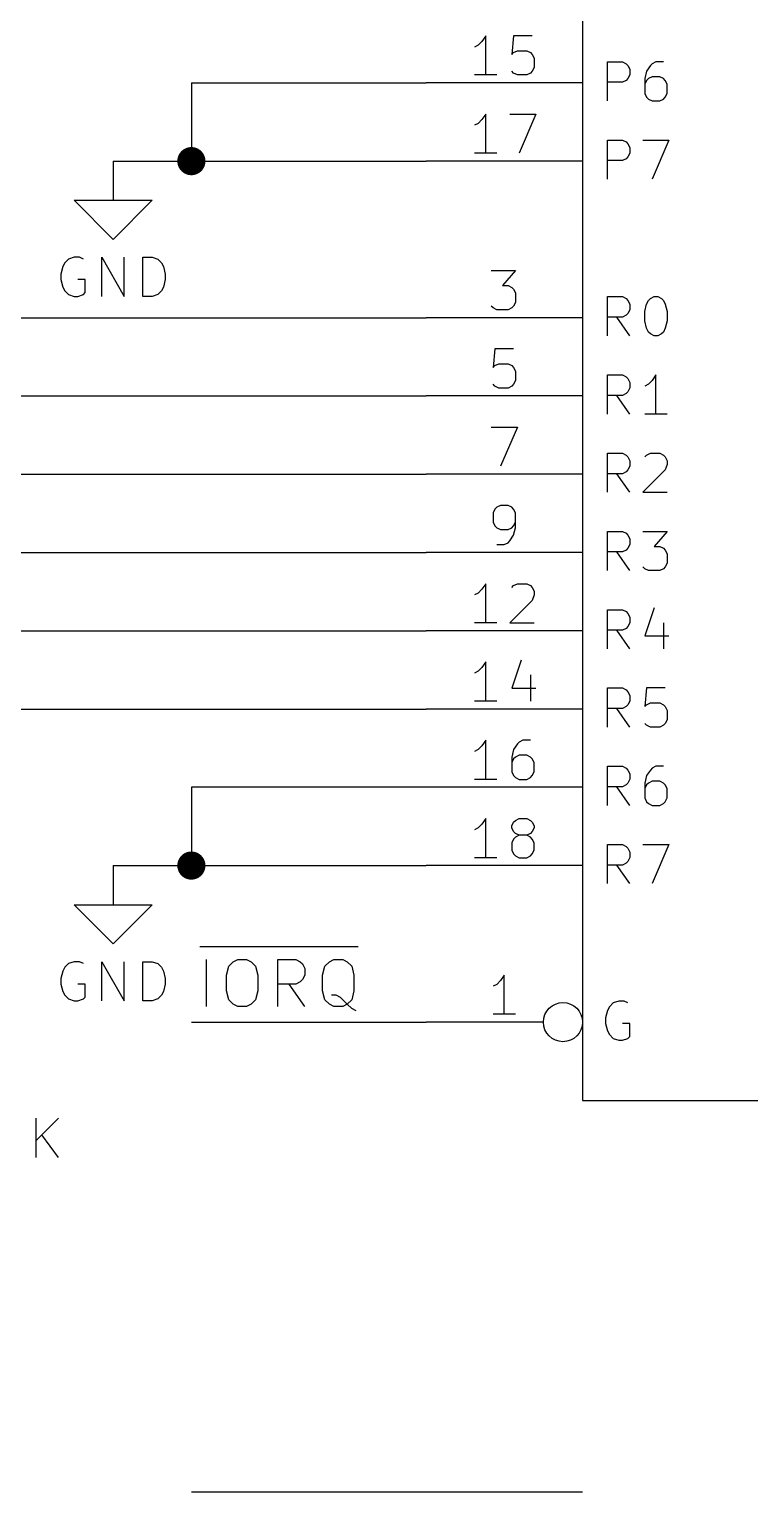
# Model space of a CAD drawing. Extents: x 0.4 to 16.1, y -11.3 to -0.4.
# Drawn here: x 2.793 to 3.714, y -3.95 to -2.082 of the extents above; entities that cross this region are included whole.
import ezdxf

# ---------------------------------------------------------------- set-up
doc = ezdxf.new("R2010")
doc.units = 0
doc.header["$MEASUREMENT"] = 0
doc.linetypes.add('DASHED', pattern=[0.75, 0.5, -0.25])
for name, color, linetype in [('BLUE3', 171, 'CONTINUOUS'), ('CYAN2', 4, 'CONTINUOUS'), ('GRAY1', 251, 'CONTINUOUS'), ('GREEN3', 91, 'CONTINUOUS'), ('LYELLOW', 51, 'CONTINUOUS'), ('RED2', 1, 'CONTINUOUS'), ('RED3', 11, 'CONTINUOUS')]:
    doc.layers.add(name, color=color, linetype=linetype)

msp = doc.modelspace()

# ---------------------------------------------------------------- linework, layer by layer
at = {"layer": 'BLUE3', "linetype": 'DASHED'}
msp.add_line((0.75, -3.95), (4.75, -3.95), dxfattribs=at)
at = {"layer": 'CYAN2', "linetype": 'CONTINUOUS'}
for p, q in [((3.5319, -2.1731), (3.5319, -2.1231)), ((3.5319, -2.1231), (3.5509, -2.1231)), ((3.5319, -2.1731), (3.5319, -2.1231)), ((3.5319, -2.1231), (3.5509, -2.1231)), ((3.5509, -2.1231), (3.5557, -2.1255)), ((3.5509, -2.1231), (3.5557, -2.1255)), ((3.5557, -2.1255), (3.5581, -2.1279)), ((3.5557, -2.1255), (3.5581, -2.1279)), ((3.5581, -2.1279), (3.5605, -2.1327)), ((3.5581, -2.1279), (3.5605, -2.1327)), ((3.5867, -2.1279), (3.5819, -2.135)), ((3.5867, -2.1279), (3.5819, -2.135)), ((3.589, -2.1255), (3.5867, -2.1279)), ((3.589, -2.1255), (3.5867, -2.1279)), ((3.5938, -2.1231), (3.589, -2.1255)), ((3.5938, -2.1231), (3.589, -2.1255)), ((3.6033, -2.1231), (3.5938, -2.1231)), ((3.6033, -2.1231), (3.5938, -2.1231)), ((3.5557, -2.1469), (3.5509, -2.1493)), ((3.5557, -2.1469), (3.5509, -2.1493)), ((3.5581, -2.1446), (3.5557, -2.1469)), ((3.5581, -2.1446), (3.5557, -2.1469)), ((3.5605, -2.1398), (3.5581, -2.1446)), ((3.5605, -2.1398), (3.5581, -2.1446)), ((3.5605, -2.1327), (3.5605, -2.1398)), ((3.5605, -2.1327), (3.5605, -2.1398)), ((3.5819, -2.135), (3.5795, -2.1446)), ((3.5819, -2.135), (3.5795, -2.1446)), ((3.5795, -2.1446), (3.5795, -2.1636)), ((3.5795, -2.1446), (3.5795, -2.1636)), ((3.5819, -2.1469), (3.5795, -2.1517)), ((3.5819, -2.1469), (3.5795, -2.1517)), ((3.5843, -2.1446), (3.5819, -2.1469)), ((3.5843, -2.1446), (3.5819, -2.1469)), ((3.589, -2.1422), (3.5843, -2.1446)), ((3.589, -2.1422), (3.5843, -2.1446)), ((3.5986, -2.1422), (3.589, -2.1422)), ((3.5986, -2.1422), (3.589, -2.1422)), ((3.6033, -2.1446), (3.5986, -2.1422)), ((3.6033, -2.1446), (3.5986, -2.1422)), ((3.6057, -2.1469), (3.6033, -2.1446)), ((3.6057, -2.1469), (3.6033, -2.1446)), ((3.6081, -2.1517), (3.6057, -2.1469)), ((3.6081, -2.1517), (3.6057, -2.1469)), ((3.5509, -2.1493), (3.5319, -2.1493)), ((3.5509, -2.1493), (3.5319, -2.1493)), ((3.5795, -2.1636), (3.5819, -2.1684)), ((3.5795, -2.1636), (3.5819, -2.1684)), ((3.6057, -2.1684), (3.6081, -2.1636)), ((3.6057, -2.1684), (3.6081, -2.1636)), ((3.6081, -2.1636), (3.6081, -2.1517)), ((3.6081, -2.1636), (3.6081, -2.1517)), ((3.5819, -2.1684), (3.5843, -2.1708)), ((3.5819, -2.1684), (3.5843, -2.1708)), ((3.5843, -2.1708), (3.589, -2.1731)), ((3.5843, -2.1708), (3.589, -2.1731)), ((3.589, -2.1731), (3.5986, -2.1731)), ((3.589, -2.1731), (3.5986, -2.1731)), ((3.5986, -2.1731), (3.6033, -2.1708)), ((3.5986, -2.1731), (3.6033, -2.1708)), ((3.6033, -2.1708), (3.6057, -2.1684)), ((3.6033, -2.1708), (3.6057, -2.1684)), ((3.5319, -2.2731), (3.5319, -2.2231)), ((3.5319, -2.2231), (3.5509, -2.2231)), ((3.5319, -2.2731), (3.5319, -2.2231)), ((3.5319, -2.2231), (3.5509, -2.2231)), ((3.5509, -2.2231), (3.5557, -2.2255)), ((3.5509, -2.2231), (3.5557, -2.2255)), ((3.5771, -2.2231), (3.6105, -2.2231)), ((3.5771, -2.2231), (3.6105, -2.2231)), ((3.6105, -2.2231), (3.589, -2.2731)), ((3.6105, -2.2231), (3.589, -2.2731)), ((3.5557, -2.2255), (3.5581, -2.2279)), ((3.5557, -2.2255), (3.5581, -2.2279)), ((3.5581, -2.2279), (3.5605, -2.2327)), ((3.5581, -2.2279), (3.5605, -2.2327)), ((3.5605, -2.2398), (3.5581, -2.2446)), ((3.5605, -2.2398), (3.5581, -2.2446)), ((3.5605, -2.2327), (3.5605, -2.2398)), ((3.5605, -2.2327), (3.5605, -2.2398)), ((3.5509, -2.2493), (3.5319, -2.2493)), ((3.5509, -2.2493), (3.5319, -2.2493)), ((3.5557, -2.2469), (3.5509, -2.2493)), ((3.5557, -2.2469), (3.5509, -2.2493)), ((3.5581, -2.2446), (3.5557, -2.2469)), ((3.5581, -2.2446), (3.5557, -2.2469)), ((2.85, -2.3728), (2.8429, -2.3752)), ((2.8571, -2.3728), (2.85, -2.3728)), ((2.8619, -2.3752), (2.8571, -2.3728)), ((2.8857, -2.4228), (2.8857, -2.3728)), ((2.8857, -2.3728), (2.9143, -2.4228)), ((2.9143, -2.4228), (2.9143, -2.3728)), ((2.9381, -2.4228), (2.9381, -2.3728)), ((2.9381, -2.3728), (2.95, -2.3728)), ((2.95, -2.3728), (2.9571, -2.3752)), ((2.8357, -2.3847), (2.8333, -2.3942)), ((2.8381, -2.3799), (2.8357, -2.3847)), ((2.8429, -2.3752), (2.8381, -2.3799)), ((2.9571, -2.3752), (2.9619, -2.3799)), ((2.9619, -2.3799), (2.9643, -2.3847)), ((2.9643, -2.3847), (2.9667, -2.3942)), ((2.8333, -2.3942), (2.8333, -2.4014)), ((2.8333, -2.4014), (2.8357, -2.4109)), ((2.8643, -2.4014), (2.8548, -2.4014)), ((2.8643, -2.418), (2.8643, -2.4014)), ((2.9667, -2.4014), (2.9643, -2.4109)), ((2.9667, -2.3942), (2.9667, -2.4014)), ((2.8357, -2.4109), (2.8381, -2.4157)), ((2.8381, -2.4157), (2.8429, -2.4204)), ((2.8429, -2.4204), (2.85, -2.4228)), ((2.85, -2.4228), (2.8548, -2.4228)), ((2.8548, -2.4228), (2.8619, -2.4204)), ((2.8619, -2.4204), (2.8643, -2.418)), ((2.95, -2.4228), (2.9381, -2.4228)), ((2.9571, -2.4204), (2.95, -2.4228)), ((2.9619, -2.4157), (2.9571, -2.4204)), ((2.9643, -2.4109), (2.9619, -2.4157)), ((3.5319, -2.4731), (3.5319, -2.4231)), ((3.5319, -2.4231), (3.5509, -2.4231)), ((3.5319, -2.4731), (3.5319, -2.4231)), ((3.5319, -2.4231), (3.5509, -2.4231)), ((3.5509, -2.4231), (3.5557, -2.4255)), ((3.5509, -2.4231), (3.5557, -2.4255)), ((3.5557, -2.4255), (3.5581, -2.4279)), ((3.5557, -2.4255), (3.5581, -2.4279)), ((3.5581, -2.4279), (3.5605, -2.4327)), ((3.5581, -2.4279), (3.5605, -2.4327)), ((3.5819, -2.4327), (3.5843, -2.4279)), ((3.5819, -2.4327), (3.5843, -2.4279)), ((3.5843, -2.4279), (3.5867, -2.4255)), ((3.5843, -2.4279), (3.5867, -2.4255)), ((3.5867, -2.4255), (3.5914, -2.4231)), ((3.5867, -2.4255), (3.5914, -2.4231)), ((3.5914, -2.4231), (3.5962, -2.4231)), ((3.5914, -2.4231), (3.5962, -2.4231)), ((3.5962, -2.4231), (3.6009, -2.4255)), ((3.5962, -2.4231), (3.6009, -2.4255)), ((3.6009, -2.4255), (3.6033, -2.4279)), ((3.6009, -2.4255), (3.6033, -2.4279)), ((3.6033, -2.4279), (3.6057, -2.4327)), ((3.6033, -2.4279), (3.6057, -2.4327)), ((3.5557, -2.4469), (3.5509, -2.4493)), ((3.5557, -2.4469), (3.5509, -2.4493)), ((3.5581, -2.4446), (3.5557, -2.4469)), ((3.5581, -2.4446), (3.5557, -2.4469)), ((3.5605, -2.4398), (3.5581, -2.4446)), ((3.5605, -2.4398), (3.5581, -2.4446)), ((3.5605, -2.4327), (3.5605, -2.4398)), ((3.5605, -2.4327), (3.5605, -2.4398)), ((3.5795, -2.4422), (3.5819, -2.4327)), ((3.5795, -2.4422), (3.5819, -2.4327)), ((3.5795, -2.4541), (3.5795, -2.4422)), ((3.5795, -2.4541), (3.5795, -2.4422)), ((3.6057, -2.4327), (3.6081, -2.4422)), ((3.6057, -2.4327), (3.6081, -2.4422)), ((3.6081, -2.4422), (3.6081, -2.4541)), ((3.6081, -2.4422), (3.6081, -2.4541)), ((3.5509, -2.4493), (3.5319, -2.4493)), ((3.5509, -2.4493), (3.5319, -2.4493)), ((3.5605, -2.4731), (3.5438, -2.4493)), ((3.5605, -2.4731), (3.5438, -2.4493)), ((3.5819, -2.4636), (3.5795, -2.4541)), ((3.5819, -2.4636), (3.5795, -2.4541)), ((3.5843, -2.4684), (3.5819, -2.4636)), ((3.5843, -2.4684), (3.5819, -2.4636)), ((3.6057, -2.4636), (3.6033, -2.4684)), ((3.6057, -2.4636), (3.6033, -2.4684)), ((3.6081, -2.4541), (3.6057, -2.4636)), ((3.6081, -2.4541), (3.6057, -2.4636)), ((3.5867, -2.4708), (3.5843, -2.4684)), ((3.5867, -2.4708), (3.5843, -2.4684)), ((3.5914, -2.4731), (3.5867, -2.4708)), ((3.5914, -2.4731), (3.5867, -2.4708)), ((3.5962, -2.4731), (3.5914, -2.4731)), ((3.5962, -2.4731), (3.5914, -2.4731)), ((3.6009, -2.4708), (3.5962, -2.4731)), ((3.6009, -2.4708), (3.5962, -2.4731)), ((3.6033, -2.4684), (3.6009, -2.4708)), ((3.6033, -2.4684), (3.6009, -2.4708)), ((3.5319, -2.5731), (3.5319, -2.5231)), ((3.5319, -2.5231), (3.5509, -2.5231)), ((3.5319, -2.5731), (3.5319, -2.5231)), ((3.5319, -2.5231), (3.5509, -2.5231)), ((3.5509, -2.5231), (3.5557, -2.5255)), ((3.5509, -2.5231), (3.5557, -2.5255)), ((3.5557, -2.5255), (3.5581, -2.5279)), ((3.5557, -2.5255), (3.5581, -2.5279)), ((3.5581, -2.5279), (3.5605, -2.5327)), ((3.5581, -2.5279), (3.5605, -2.5327)), ((3.5605, -2.5398), (3.5581, -2.5446)), ((3.5605, -2.5398), (3.5581, -2.5446)), ((3.5605, -2.5327), (3.5605, -2.5398)), ((3.5605, -2.5327), (3.5605, -2.5398)), ((3.5843, -2.535), (3.5795, -2.5374)), ((3.5843, -2.535), (3.5795, -2.5374)), ((3.589, -2.5303), (3.5843, -2.535)), ((3.589, -2.5303), (3.5843, -2.535)), ((3.5938, -2.5231), (3.589, -2.5303)), ((3.5938, -2.5231), (3.589, -2.5303)), ((3.5938, -2.5731), (3.5938, -2.5231)), ((3.5938, -2.5731), (3.5938, -2.5231)), ((3.5509, -2.5493), (3.5319, -2.5493)), ((3.5509, -2.5493), (3.5319, -2.5493)), ((3.5605, -2.5731), (3.5438, -2.5493)), ((3.5605, -2.5731), (3.5438, -2.5493)), ((3.5557, -2.5469), (3.5509, -2.5493)), ((3.5557, -2.5469), (3.5509, -2.5493)), ((3.5581, -2.5446), (3.5557, -2.5469)), ((3.5581, -2.5446), (3.5557, -2.5469)), ((3.6081, -2.5731), (3.5795, -2.5731)), ((3.6081, -2.5731), (3.5795, -2.5731)), ((3.5319, -2.6731), (3.5319, -2.6231)), ((3.5319, -2.6231), (3.5509, -2.6231)), ((3.5319, -2.6731), (3.5319, -2.6231)), ((3.5319, -2.6231), (3.5509, -2.6231)), ((3.5509, -2.6231), (3.5557, -2.6255)), ((3.5509, -2.6231), (3.5557, -2.6255)), ((3.5557, -2.6255), (3.5581, -2.6279)), ((3.5557, -2.6255), (3.5581, -2.6279)), ((3.5581, -2.6279), (3.5605, -2.6327)), ((3.5581, -2.6279), (3.5605, -2.6327)), ((3.5605, -2.6327), (3.5605, -2.6398)), ((3.5605, -2.6327), (3.5605, -2.6398)), ((3.5795, -2.6279), (3.5819, -2.6255)), ((3.5795, -2.6279), (3.5819, -2.6255)), ((3.5819, -2.6255), (3.5867, -2.6231)), ((3.5819, -2.6255), (3.5867, -2.6231)), ((3.5867, -2.6231), (3.5986, -2.6231)), ((3.5867, -2.6231), (3.5986, -2.6231)), ((3.5986, -2.6231), (3.6033, -2.6255)), ((3.5986, -2.6231), (3.6033, -2.6255)), ((3.6033, -2.6255), (3.6057, -2.6279)), ((3.6033, -2.6255), (3.6057, -2.6279)), ((3.6057, -2.6279), (3.6081, -2.6327)), ((3.6057, -2.6279), (3.6081, -2.6327)), ((3.6081, -2.6327), (3.6081, -2.6374)), ((3.6081, -2.6327), (3.6081, -2.6374)), ((3.5509, -2.6493), (3.5319, -2.6493)), ((3.5509, -2.6493), (3.5319, -2.6493)), ((3.5605, -2.6731), (3.5438, -2.6493)), ((3.5605, -2.6731), (3.5438, -2.6493)), ((3.5557, -2.6469), (3.5509, -2.6493)), ((3.5557, -2.6469), (3.5509, -2.6493)), ((3.5581, -2.6446), (3.5557, -2.6469)), ((3.5581, -2.6446), (3.5557, -2.6469)), ((3.5605, -2.6398), (3.5581, -2.6446)), ((3.5605, -2.6398), (3.5581, -2.6446)), ((3.6057, -2.6446), (3.5771, -2.6731)), ((3.6057, -2.6446), (3.5771, -2.6731)), ((3.6081, -2.6374), (3.6057, -2.6446)), ((3.6081, -2.6374), (3.6057, -2.6446)), ((3.5771, -2.6731), (3.6081, -2.6731)), ((3.5771, -2.6731), (3.6081, -2.6731)), ((3.5319, -2.7731), (3.5319, -2.7231)), ((3.5319, -2.7231), (3.5509, -2.7231)), ((3.5319, -2.7731), (3.5319, -2.7231)), ((3.5319, -2.7231), (3.5509, -2.7231)), ((3.5509, -2.7231), (3.5557, -2.7255)), ((3.5509, -2.7231), (3.5557, -2.7255)), ((3.5557, -2.7255), (3.5581, -2.7279)), ((3.5557, -2.7255), (3.5581, -2.7279)), ((3.5581, -2.7279), (3.5605, -2.7327)), ((3.5581, -2.7279), (3.5605, -2.7327)), ((3.5771, -2.7231), (3.6081, -2.7231)), ((3.5771, -2.7231), (3.6081, -2.7231)), ((3.6081, -2.7231), (3.5914, -2.7422)), ((3.6081, -2.7231), (3.5914, -2.7422)), ((3.5581, -2.7446), (3.5557, -2.7469)), ((3.5581, -2.7446), (3.5557, -2.7469)), ((3.5605, -2.7398), (3.5581, -2.7446)), ((3.5605, -2.7398), (3.5581, -2.7446)), ((3.5605, -2.7327), (3.5605, -2.7398)), ((3.5605, -2.7327), (3.5605, -2.7398)), ((3.5914, -2.7422), (3.5986, -2.7422)), ((3.5914, -2.7422), (3.5986, -2.7422)), ((3.5986, -2.7422), (3.6033, -2.7446)), ((3.5986, -2.7422), (3.6033, -2.7446)), ((3.6033, -2.7446), (3.6057, -2.7469)), ((3.6033, -2.7446), (3.6057, -2.7469)), ((3.5509, -2.7493), (3.5319, -2.7493)), ((3.5509, -2.7493), (3.5319, -2.7493)), ((3.5605, -2.7731), (3.5438, -2.7493)), ((3.5605, -2.7731), (3.5438, -2.7493)), ((3.5557, -2.7469), (3.5509, -2.7493)), ((3.5557, -2.7469), (3.5509, -2.7493)), ((3.6057, -2.7469), (3.6081, -2.7517)), ((3.6057, -2.7469), (3.6081, -2.7517)), ((3.6081, -2.7636), (3.6057, -2.7684)), ((3.6081, -2.7636), (3.6057, -2.7684)), ((3.6081, -2.7517), (3.6081, -2.7636)), ((3.6081, -2.7517), (3.6081, -2.7636)), ((3.5795, -2.7708), (3.5771, -2.7684)), ((3.5795, -2.7708), (3.5771, -2.7684)), ((3.5843, -2.7731), (3.5795, -2.7708)), ((3.5843, -2.7731), (3.5795, -2.7708)), ((3.5986, -2.7731), (3.5843, -2.7731)), ((3.5986, -2.7731), (3.5843, -2.7731)), ((3.6033, -2.7708), (3.5986, -2.7731)), ((3.6033, -2.7708), (3.5986, -2.7731)), ((3.6057, -2.7684), (3.6033, -2.7708)), ((3.6057, -2.7684), (3.6033, -2.7708)), ((3.5914, -2.8208), (3.5795, -2.8565)), ((3.5914, -2.8208), (3.5795, -2.8565)), ((3.5319, -2.8731), (3.5319, -2.8231)), ((3.5319, -2.8231), (3.5509, -2.8231)), ((3.5319, -2.8731), (3.5319, -2.8231)), ((3.5319, -2.8231), (3.5509, -2.8231)), ((3.5509, -2.8231), (3.5557, -2.8255)), ((3.5509, -2.8231), (3.5557, -2.8255)), ((3.5557, -2.8255), (3.5581, -2.8279)), ((3.5557, -2.8255), (3.5581, -2.8279)), ((3.5581, -2.8279), (3.5605, -2.8327)), ((3.5581, -2.8279), (3.5605, -2.8327)), ((3.5605, -2.8398), (3.5581, -2.8446)), ((3.5605, -2.8398), (3.5581, -2.8446)), ((3.5605, -2.8327), (3.5605, -2.8398)), ((3.5605, -2.8327), (3.5605, -2.8398)), ((3.6033, -2.8398), (3.6033, -2.8731)), ((3.6033, -2.8398), (3.6033, -2.8731)), ((3.5509, -2.8493), (3.5319, -2.8493)), ((3.5509, -2.8493), (3.5319, -2.8493)), ((3.5605, -2.8731), (3.5438, -2.8493)), ((3.5605, -2.8731), (3.5438, -2.8493)), ((3.5557, -2.8469), (3.5509, -2.8493)), ((3.5557, -2.8469), (3.5509, -2.8493)), ((3.5581, -2.8446), (3.5557, -2.8469)), ((3.5581, -2.8446), (3.5557, -2.8469)), ((3.5795, -2.8565), (3.6105, -2.8565)), ((3.5795, -2.8565), (3.6105, -2.8565)), ((3.5319, -2.9731), (3.5319, -2.9231)), ((3.5319, -2.9231), (3.5509, -2.9231)), ((3.5319, -2.9731), (3.5319, -2.9231)), ((3.5319, -2.9231), (3.5509, -2.9231)), ((3.5509, -2.9231), (3.5557, -2.9255)), ((3.5509, -2.9231), (3.5557, -2.9255)), ((3.5557, -2.9255), (3.5581, -2.9279)), ((3.5557, -2.9255), (3.5581, -2.9279)), ((3.5581, -2.9279), (3.5605, -2.9327)), ((3.5581, -2.9279), (3.5605, -2.9327)), ((3.5605, -2.9327), (3.5605, -2.9398)), ((3.5605, -2.9327), (3.5605, -2.9398)), ((3.5819, -2.9231), (3.5795, -2.9469)), ((3.5819, -2.9231), (3.5795, -2.9469)), ((3.6057, -2.9231), (3.5819, -2.9231)), ((3.6057, -2.9231), (3.5819, -2.9231)), ((3.5509, -2.9493), (3.5319, -2.9493)), ((3.5509, -2.9493), (3.5319, -2.9493)), ((3.5605, -2.9731), (3.5438, -2.9493)), ((3.5605, -2.9731), (3.5438, -2.9493)), ((3.5557, -2.9469), (3.5509, -2.9493)), ((3.5557, -2.9469), (3.5509, -2.9493)), ((3.5581, -2.9446), (3.5557, -2.9469)), ((3.5581, -2.9446), (3.5557, -2.9469)), ((3.5605, -2.9398), (3.5581, -2.9446)), ((3.5605, -2.9398), (3.5581, -2.9446)), ((3.5795, -2.9469), (3.5819, -2.9446)), ((3.5795, -2.9469), (3.5819, -2.9446)), ((3.5819, -2.9446), (3.5867, -2.9422)), ((3.5819, -2.9446), (3.5867, -2.9422)), ((3.5867, -2.9422), (3.5986, -2.9422)), ((3.5867, -2.9422), (3.5986, -2.9422)), ((3.5986, -2.9422), (3.6033, -2.9446)), ((3.5986, -2.9422), (3.6033, -2.9446)), ((3.6033, -2.9446), (3.6057, -2.9469)), ((3.6033, -2.9446), (3.6057, -2.9469)), ((3.6057, -2.9469), (3.6081, -2.9517)), ((3.6057, -2.9469), (3.6081, -2.9517)), ((3.6081, -2.9517), (3.6081, -2.9636)), ((3.6081, -2.9517), (3.6081, -2.9636)), ((3.5819, -2.9708), (3.5795, -2.9684)), ((3.5819, -2.9708), (3.5795, -2.9684)), ((3.5867, -2.9731), (3.5819, -2.9708)), ((3.5867, -2.9731), (3.5819, -2.9708)), ((3.6033, -2.9708), (3.5986, -2.9731)), ((3.6033, -2.9708), (3.5986, -2.9731)), ((3.6057, -2.9684), (3.6033, -2.9708)), ((3.6057, -2.9684), (3.6033, -2.9708)), ((3.6081, -2.9636), (3.6057, -2.9684)), ((3.6081, -2.9636), (3.6057, -2.9684)), ((3.5986, -2.9731), (3.5867, -2.9731)), ((3.5986, -2.9731), (3.5867, -2.9731)), ((3.5319, -3.0731), (3.5319, -3.0231)), ((3.5319, -3.0231), (3.5509, -3.0231)), ((3.5319, -3.0731), (3.5319, -3.0231)), ((3.5319, -3.0231), (3.5509, -3.0231)), ((3.5509, -3.0231), (3.5557, -3.0255)), ((3.5509, -3.0231), (3.5557, -3.0255)), ((3.5557, -3.0255), (3.5581, -3.0279)), ((3.5557, -3.0255), (3.5581, -3.0279)), ((3.589, -3.0255), (3.5867, -3.0279)), ((3.589, -3.0255), (3.5867, -3.0279)), ((3.5938, -3.0231), (3.589, -3.0255)), ((3.5938, -3.0231), (3.589, -3.0255)), ((3.6033, -3.0231), (3.5938, -3.0231)), ((3.6033, -3.0231), (3.5938, -3.0231)), ((3.5581, -3.0446), (3.5557, -3.0469)), ((3.5581, -3.0446), (3.5557, -3.0469)), ((3.5581, -3.0279), (3.5605, -3.0327)), ((3.5581, -3.0279), (3.5605, -3.0327)), ((3.5605, -3.0398), (3.5581, -3.0446)), ((3.5605, -3.0398), (3.5581, -3.0446)), ((3.5605, -3.0327), (3.5605, -3.0398)), ((3.5605, -3.0327), (3.5605, -3.0398)), ((3.5819, -3.035), (3.5795, -3.0446)), ((3.5819, -3.035), (3.5795, -3.0446)), ((3.5795, -3.0446), (3.5795, -3.0636)), ((3.5795, -3.0446), (3.5795, -3.0636)), ((3.5867, -3.0279), (3.5819, -3.035)), ((3.5867, -3.0279), (3.5819, -3.035)), ((3.5843, -3.0446), (3.5819, -3.0469)), ((3.5843, -3.0446), (3.5819, -3.0469)), ((3.589, -3.0422), (3.5843, -3.0446)), ((3.589, -3.0422), (3.5843, -3.0446)), ((3.5986, -3.0422), (3.589, -3.0422)), ((3.5986, -3.0422), (3.589, -3.0422)), ((3.6033, -3.0446), (3.5986, -3.0422)), ((3.6033, -3.0446), (3.5986, -3.0422)), ((3.6057, -3.0469), (3.6033, -3.0446)), ((3.6057, -3.0469), (3.6033, -3.0446)), ((3.5509, -3.0493), (3.5319, -3.0493)), ((3.5509, -3.0493), (3.5319, -3.0493)), ((3.5605, -3.0731), (3.5438, -3.0493)), ((3.5605, -3.0731), (3.5438, -3.0493)), ((3.5557, -3.0469), (3.5509, -3.0493)), ((3.5557, -3.0469), (3.5509, -3.0493)), ((3.5819, -3.0469), (3.5795, -3.0517)), ((3.5819, -3.0469), (3.5795, -3.0517)), ((3.5795, -3.0636), (3.5819, -3.0684)), ((3.5795, -3.0636), (3.5819, -3.0684)), ((3.6081, -3.0517), (3.6057, -3.0469)), ((3.6081, -3.0517), (3.6057, -3.0469)), ((3.6057, -3.0684), (3.6081, -3.0636)), ((3.6057, -3.0684), (3.6081, -3.0636)), ((3.6081, -3.0636), (3.6081, -3.0517)), ((3.6081, -3.0636), (3.6081, -3.0517)), ((3.5819, -3.0684), (3.5843, -3.0708)), ((3.5819, -3.0684), (3.5843, -3.0708)), ((3.5843, -3.0708), (3.589, -3.0731)), ((3.5843, -3.0708), (3.589, -3.0731)), ((3.589, -3.0731), (3.5986, -3.0731)), ((3.589, -3.0731), (3.5986, -3.0731)), ((3.5986, -3.0731), (3.6033, -3.0708)), ((3.5986, -3.0731), (3.6033, -3.0708)), ((3.6033, -3.0708), (3.6057, -3.0684)), ((3.6033, -3.0708), (3.6057, -3.0684)), ((3.5319, -3.1731), (3.5319, -3.1231)), ((3.5319, -3.1231), (3.5509, -3.1231)), ((3.5319, -3.1731), (3.5319, -3.1231)), ((3.5319, -3.1231), (3.5509, -3.1231)), ((3.5509, -3.1231), (3.5557, -3.1255)), ((3.5509, -3.1231), (3.5557, -3.1255)), ((3.5557, -3.1255), (3.5581, -3.1279)), ((3.5557, -3.1255), (3.5581, -3.1279)), ((3.5581, -3.1279), (3.5605, -3.1327)), ((3.5581, -3.1279), (3.5605, -3.1327)), ((3.5605, -3.1327), (3.5605, -3.1398)), ((3.5605, -3.1327), (3.5605, -3.1398)), ((3.5771, -3.1231), (3.6105, -3.1231)), ((3.5771, -3.1231), (3.6105, -3.1231)), ((3.6105, -3.1231), (3.589, -3.1731)), ((3.6105, -3.1231), (3.589, -3.1731)), ((3.5509, -3.1493), (3.5319, -3.1493)), ((3.5509, -3.1493), (3.5319, -3.1493)), ((3.5605, -3.1731), (3.5438, -3.1493)), ((3.5605, -3.1731), (3.5438, -3.1493)), ((3.5557, -3.1469), (3.5509, -3.1493)), ((3.5557, -3.1469), (3.5509, -3.1493)), ((3.5581, -3.1446), (3.5557, -3.1469)), ((3.5581, -3.1446), (3.5557, -3.1469)), ((3.5605, -3.1398), (3.5581, -3.1446)), ((3.5605, -3.1398), (3.5581, -3.1446)), ((2.8357, -3.2847), (2.8333, -3.2942)), ((2.8357, -3.2847), (2.8333, -3.2942)), ((2.8381, -3.2799), (2.8357, -3.2847)), ((2.8381, -3.2799), (2.8357, -3.2847)), ((2.8429, -3.2752), (2.8381, -3.2799)), ((2.8429, -3.2752), (2.8381, -3.2799)), ((2.85, -3.2728), (2.8429, -3.2752)), ((2.85, -3.2728), (2.8429, -3.2752)), ((2.8571, -3.2728), (2.85, -3.2728)), ((2.8571, -3.2728), (2.85, -3.2728)), ((2.8619, -3.2752), (2.8571, -3.2728)), ((2.8619, -3.2752), (2.8571, -3.2728)), ((2.8857, -3.3228), (2.8857, -3.2728)), ((2.8857, -3.2728), (2.9143, -3.3228)), ((2.8857, -3.3228), (2.8857, -3.2728)), ((2.8857, -3.2728), (2.9143, -3.3228)), ((2.9143, -3.3228), (2.9143, -3.2728)), ((2.9143, -3.3228), (2.9143, -3.2728)), ((2.9381, -3.3228), (2.9381, -3.2728)), ((2.9381, -3.2728), (2.95, -3.2728)), ((2.9381, -3.3228), (2.9381, -3.2728)), ((2.9381, -3.2728), (2.95, -3.2728)), ((2.95, -3.2728), (2.9571, -3.2752)), ((2.95, -3.2728), (2.9571, -3.2752)), ((2.9571, -3.2752), (2.9619, -3.2799)), ((2.9571, -3.2752), (2.9619, -3.2799)), ((2.9619, -3.2799), (2.9643, -3.2847)), ((2.9619, -3.2799), (2.9643, -3.2847)), ((2.9643, -3.2847), (2.9667, -3.2942)), ((2.9643, -3.2847), (2.9667, -3.2942)), ((2.8333, -3.2942), (2.8333, -3.3014)), ((2.8333, -3.2942), (2.8333, -3.3014)), ((2.8333, -3.3014), (2.8357, -3.3109)), ((2.8333, -3.3014), (2.8357, -3.3109)), ((2.8643, -3.3014), (2.8548, -3.3014)), ((2.8643, -3.3014), (2.8548, -3.3014)), ((2.8643, -3.318), (2.8643, -3.3014)), ((2.8643, -3.318), (2.8643, -3.3014)), ((2.9667, -3.3014), (2.9643, -3.3109)), ((2.9667, -3.3014), (2.9643, -3.3109)), ((2.9667, -3.2942), (2.9667, -3.3014)), ((2.9667, -3.2942), (2.9667, -3.3014)), ((2.8357, -3.3109), (2.8381, -3.3157)), ((2.8357, -3.3109), (2.8381, -3.3157)), ((2.8381, -3.3157), (2.8429, -3.3204)), ((2.8381, -3.3157), (2.8429, -3.3204)), ((2.8429, -3.3204), (2.85, -3.3228)), ((2.8429, -3.3204), (2.85, -3.3228)), ((2.85, -3.3228), (2.8548, -3.3228)), ((2.85, -3.3228), (2.8548, -3.3228)), ((2.8548, -3.3228), (2.8619, -3.3204)), ((2.8548, -3.3228), (2.8619, -3.3204)), ((2.8619, -3.3204), (2.8643, -3.318)), ((2.8619, -3.3204), (2.8643, -3.318)), ((2.95, -3.3228), (2.9381, -3.3228)), ((2.95, -3.3228), (2.9381, -3.3228)), ((2.9571, -3.3204), (2.95, -3.3228)), ((2.9571, -3.3204), (2.95, -3.3228)), ((2.9619, -3.3157), (2.9571, -3.3204)), ((2.9619, -3.3157), (2.9571, -3.3204)), ((2.9643, -3.3109), (2.9619, -3.3157)), ((2.9643, -3.3109), (2.9619, -3.3157)), ((3.539, -3.3255), (3.5343, -3.3303)), ((3.539, -3.3255), (3.5343, -3.3303)), ((3.5462, -3.3231), (3.539, -3.3255)), ((3.5462, -3.3231), (3.539, -3.3255)), ((3.5533, -3.3231), (3.5462, -3.3231)), ((3.5533, -3.3231), (3.5462, -3.3231)), ((3.5581, -3.3255), (3.5533, -3.3231)), ((3.5581, -3.3255), (3.5533, -3.3231)), ((3.5319, -3.335), (3.5295, -3.3446)), ((3.5319, -3.335), (3.5295, -3.3446)), ((3.5295, -3.3446), (3.5295, -3.3517)), ((3.5295, -3.3446), (3.5295, -3.3517)), ((3.5343, -3.3303), (3.5319, -3.335)), ((3.5343, -3.3303), (3.5319, -3.335)), ((3.5295, -3.3517), (3.5319, -3.3612)), ((3.5295, -3.3517), (3.5319, -3.3612)), ((3.5319, -3.3612), (3.5343, -3.366)), ((3.5319, -3.3612), (3.5343, -3.366)), ((3.5605, -3.3517), (3.5509, -3.3517)), ((3.5605, -3.3517), (3.5509, -3.3517)), ((3.5605, -3.3684), (3.5605, -3.3517)), ((3.5605, -3.3684), (3.5605, -3.3517)), ((3.5343, -3.366), (3.539, -3.3708)), ((3.5343, -3.366), (3.539, -3.3708)), ((3.539, -3.3708), (3.5462, -3.3731)), ((3.539, -3.3708), (3.5462, -3.3731)), ((3.5462, -3.3731), (3.5509, -3.3731)), ((3.5462, -3.3731), (3.5509, -3.3731)), ((3.5509, -3.3731), (3.5581, -3.3708)), ((3.5509, -3.3731), (3.5581, -3.3708)), ((3.5581, -3.3708), (3.5605, -3.3684)), ((3.5581, -3.3708), (3.5605, -3.3684)), ((2.8015, -3.5228), (2.8015, -3.4728)), ((2.8301, -3.4728), (2.8015, -3.5014)), ((2.8015, -3.5228), (2.8015, -3.4728)), ((2.8301, -3.4728), (2.8015, -3.5014)), ((2.8301, -3.5228), (2.8087, -3.4942)), ((2.8301, -3.5228), (2.8087, -3.4942))]:
    msp.add_line(p, q, dxfattribs=at)
at = {"layer": 'GRAY1', "linetype": 'CONTINUOUS'}
for p, q in [((3.0109, -3.2533), (3.2132, -3.2533)), ((3.0192, -3.33), (3.0192, -3.27)), ((3.0449, -3.29), (3.0478, -3.2785)), ((3.0478, -3.2785), (3.0535, -3.2728)), ((3.0535, -3.2728), (3.0592, -3.27)), ((3.0592, -3.27), (3.0706, -3.27)), ((3.0706, -3.27), (3.0764, -3.2728)), ((3.0764, -3.2728), (3.0821, -3.2785)), ((3.0821, -3.2785), (3.0849, -3.29)), ((3.1106, -3.33), (3.1106, -3.27)), ((3.1106, -3.27), (3.1335, -3.27)), ((3.1335, -3.27), (3.1392, -3.2728)), ((3.1392, -3.2728), (3.1421, -3.2757)), ((3.1421, -3.2757), (3.1449, -3.2814)), ((3.1449, -3.2814), (3.1449, -3.29)), ((3.1678, -3.29), (3.1706, -3.2785)), ((3.1706, -3.2785), (3.1764, -3.2728)), ((3.1764, -3.2728), (3.1821, -3.27)), ((3.1821, -3.27), (3.1935, -3.27)), ((3.1935, -3.27), (3.1992, -3.2728)), ((3.1992, -3.2728), (3.2049, -3.2785)), ((3.2049, -3.2785), (3.2078, -3.29)), ((3.0449, -3.31), (3.0449, -3.29)), ((3.0849, -3.29), (3.0849, -3.31)), ((3.1335, -3.3014), (3.1106, -3.3014)), ((3.1449, -3.33), (3.1249, -3.3014)), ((3.1392, -3.2985), (3.1335, -3.3014)), ((3.1421, -3.2957), (3.1392, -3.2985)), ((3.1449, -3.29), (3.1421, -3.2957)), ((3.1678, -3.31), (3.1678, -3.29)), ((3.2078, -3.29), (3.2078, -3.31)), ((3.0478, -3.3214), (3.0449, -3.31)), ((3.0535, -3.3271), (3.0478, -3.3214)), ((3.0821, -3.3214), (3.0764, -3.3271)), ((3.0849, -3.31), (3.0821, -3.3214)), ((3.1706, -3.3214), (3.1678, -3.31)), ((3.1764, -3.3271), (3.1706, -3.3214)), ((3.1849, -3.3157), (3.1792, -3.3157)), ((3.1906, -3.3185), (3.1849, -3.3157)), ((3.1992, -3.3271), (3.1906, -3.3185)), ((3.2049, -3.3214), (3.1992, -3.3271)), ((3.2078, -3.31), (3.2049, -3.3214)), ((3.0592, -3.33), (3.0535, -3.3271)), ((3.0706, -3.33), (3.0592, -3.33)), ((3.0764, -3.3271), (3.0706, -3.33)), ((3.1821, -3.33), (3.1764, -3.3271)), ((3.1935, -3.33), (3.1821, -3.33)), ((3.1992, -3.3271), (3.1935, -3.33)), ((3.2049, -3.3328), (3.1992, -3.3271)), ((3.2106, -3.3357), (3.2049, -3.3328))]:
    msp.add_line(p, q, dxfattribs=at)
at = {"layer": 'GREEN3', "linetype": 'CONTINUOUS'}
for p, q in [((3, -2.15), (3.3, -2.15)), ((3, -2.15), (3, -2.25)), ((2.9, -2.25), (3, -2.25)), ((3, -2.25), (3.3, -2.25)), ((1.75, -2.45), (3.3, -2.45)), ((1.95, -2.55), (3.3, -2.55)), ((2.15, -2.65), (3.3, -2.65)), ((2.35, -2.75), (3.3, -2.75)), ((2.55, -2.85), (3.3, -2.85)), ((2.75, -2.95), (3.3, -2.95)), ((3.3, -3.05), (3, -3.05)), ((3, -3.05), (3, -3.15)), ((2.9, -3.15), (3, -3.15)), ((3, -3.15), (3.3, -3.15)), ((3, -3.35), (3.3, -3.35))]:
    msp.add_line(p, q, dxfattribs=at)
at = {"layer": 'GREEN3', "const_width": 0.018}
for points in [[(2.991, -2.25, 1), (3.009, -2.25, 1)], [(2.991, -3.15, 1), (3.009, -3.15, 1)]]:
    msp.add_lwpolyline(points, format="xyb", close=True, dxfattribs=at)
at = {"layer": 'LYELLOW', "linetype": 'CONTINUOUS'}
for p, q in [((3.5, -1.45), (3.5, -3.45)), ((3.5, -3.45), (4.1, -3.45))]:
    msp.add_line(p, q, dxfattribs=at)
at = {"layer": 'RED2', "linetype": 'CONTINUOUS'}
for p, q in [((3.5, -1.45), (3.5, -3.45)), ((3.5, -2.15), (3.3, -2.15)), ((3.5, -2.15), (3.3, -2.15)), ((2.9, -2.25), (2.9, -2.3)), ((3.5, -2.25), (3.3, -2.25)), ((3.5, -2.25), (3.3, -2.25)), ((2.9, -2.35), (2.85, -2.3)), ((2.85, -2.3), (2.9, -2.3)), ((2.9, -2.3), (2.95, -2.3)), ((2.95, -2.3), (2.9, -2.35)), ((3.5, -2.45), (3.3, -2.45)), ((3.5, -2.45), (3.3, -2.45)), ((3.5, -2.55), (3.3, -2.55)), ((3.5, -2.55), (3.3, -2.55)), ((3.5, -2.65), (3.3, -2.65)), ((3.5, -2.65), (3.3, -2.65)), ((3.5, -2.75), (3.3, -2.75)), ((3.5, -2.75), (3.3, -2.75)), ((3.5, -2.85), (3.3, -2.85)), ((3.5, -2.85), (3.3, -2.85)), ((3.5, -2.95), (3.3, -2.95)), ((3.5, -2.95), (3.3, -2.95)), ((3.5, -3.05), (3.3, -3.05)), ((3.5, -3.05), (3.3, -3.05)), ((2.9, -3.15), (2.9, -3.2)), ((3.5, -3.15), (3.3, -3.15)), ((3.5, -3.15), (3.3, -3.15)), ((2.9, -3.25), (2.85, -3.2)), ((2.85, -3.2), (2.9, -3.2)), ((2.9, -3.2), (2.95, -3.2)), ((2.95, -3.2), (2.9, -3.25)), ((3.45, -3.35), (3.3, -3.35)), ((3.45, -3.35), (3.3, -3.35)), ((3.5, -3.45), (4.1, -3.45))]:
    msp.add_line(p, q, dxfattribs=at)
at = {"layer": 'RED2'}
msp.add_circle((3.475, -3.35), 0.025, dxfattribs=at)
msp.add_circle((3.475, -3.35), 0.025, dxfattribs=at)
at = {"layer": 'RED3', "linetype": 'CONTINUOUS'}
for p, q in [((3.3762, -2.0899), (3.3714, -2.097)), ((3.3762, -2.0899), (3.3714, -2.097)), ((3.3762, -2.1399), (3.3762, -2.0899)), ((3.3762, -2.1399), (3.3762, -2.0899)), ((3.4119, -2.0899), (3.4095, -2.1137)), ((3.4119, -2.0899), (3.4095, -2.1137)), ((3.4357, -2.0899), (3.4119, -2.0899)), ((3.4357, -2.0899), (3.4119, -2.0899)), ((3.3667, -2.1018), (3.3619, -2.1042)), ((3.3667, -2.1018), (3.3619, -2.1042)), ((3.3714, -2.097), (3.3667, -2.1018)), ((3.3714, -2.097), (3.3667, -2.1018)), ((3.4095, -2.1137), (3.4119, -2.1113)), ((3.4095, -2.1137), (3.4119, -2.1113)), ((3.4119, -2.1113), (3.4167, -2.1089)), ((3.4119, -2.1113), (3.4167, -2.1089)), ((3.4167, -2.1089), (3.4286, -2.1089)), ((3.4167, -2.1089), (3.4286, -2.1089)), ((3.4286, -2.1089), (3.4333, -2.1113)), ((3.4286, -2.1089), (3.4333, -2.1113)), ((3.4333, -2.1113), (3.4357, -2.1137)), ((3.4333, -2.1113), (3.4357, -2.1137)), ((3.4357, -2.1137), (3.4381, -2.1184)), ((3.4357, -2.1137), (3.4381, -2.1184)), ((3.4381, -2.1184), (3.4381, -2.1304)), ((3.4381, -2.1184), (3.4381, -2.1304)), ((3.3905, -2.1399), (3.3619, -2.1399)), ((3.3905, -2.1399), (3.3619, -2.1399)), ((3.4119, -2.1375), (3.4095, -2.1351)), ((3.4119, -2.1375), (3.4095, -2.1351)), ((3.4167, -2.1399), (3.4119, -2.1375)), ((3.4167, -2.1399), (3.4119, -2.1375)), ((3.4286, -2.1399), (3.4167, -2.1399)), ((3.4286, -2.1399), (3.4167, -2.1399)), ((3.4333, -2.1375), (3.4286, -2.1399)), ((3.4333, -2.1375), (3.4286, -2.1399)), ((3.4357, -2.1351), (3.4333, -2.1375)), ((3.4357, -2.1351), (3.4333, -2.1375)), ((3.4381, -2.1304), (3.4357, -2.1351)), ((3.4381, -2.1304), (3.4357, -2.1351)), ((3.3667, -2.2018), (3.3619, -2.2042)), ((3.3667, -2.2018), (3.3619, -2.2042)), ((3.3714, -2.197), (3.3667, -2.2018)), ((3.3714, -2.197), (3.3667, -2.2018)), ((3.3762, -2.1899), (3.3714, -2.197)), ((3.3762, -2.1899), (3.3714, -2.197)), ((3.3762, -2.2399), (3.3762, -2.1899)), ((3.3762, -2.2399), (3.3762, -2.1899)), ((3.4071, -2.1899), (3.4405, -2.1899)), ((3.4071, -2.1899), (3.4405, -2.1899)), ((3.4405, -2.1899), (3.419, -2.2399)), ((3.4405, -2.1899), (3.419, -2.2399)), ((3.3905, -2.2399), (3.3619, -2.2399)), ((3.3905, -2.2399), (3.3619, -2.2399)), ((3.3833, -2.3899), (3.4143, -2.3899)), ((3.3833, -2.3899), (3.4143, -2.3899)), ((3.4143, -2.3899), (3.3976, -2.4089)), ((3.4143, -2.3899), (3.3976, -2.4089)), ((3.3976, -2.4089), (3.4048, -2.4089)), ((3.3976, -2.4089), (3.4048, -2.4089)), ((3.4048, -2.4089), (3.4095, -2.4113)), ((3.4048, -2.4089), (3.4095, -2.4113)), ((3.4095, -2.4113), (3.4119, -2.4137)), ((3.4095, -2.4113), (3.4119, -2.4137)), ((3.4119, -2.4137), (3.4143, -2.4184)), ((3.4119, -2.4137), (3.4143, -2.4184)), ((3.4143, -2.4184), (3.4143, -2.4304)), ((3.4143, -2.4184), (3.4143, -2.4304)), ((3.3857, -2.4375), (3.3833, -2.4351)), ((3.3857, -2.4375), (3.3833, -2.4351)), ((3.3905, -2.4399), (3.3857, -2.4375)), ((3.3905, -2.4399), (3.3857, -2.4375)), ((3.4048, -2.4399), (3.3905, -2.4399)), ((3.4048, -2.4399), (3.3905, -2.4399)), ((3.4095, -2.4375), (3.4048, -2.4399)), ((3.4095, -2.4375), (3.4048, -2.4399)), ((3.4119, -2.4351), (3.4095, -2.4375)), ((3.4119, -2.4351), (3.4095, -2.4375)), ((3.4143, -2.4304), (3.4119, -2.4351)), ((3.4143, -2.4304), (3.4119, -2.4351)), ((3.3881, -2.4899), (3.3857, -2.5137)), ((3.3881, -2.4899), (3.3857, -2.5137)), ((3.4119, -2.4899), (3.3881, -2.4899)), ((3.4119, -2.4899), (3.3881, -2.4899)), ((3.3857, -2.5137), (3.3881, -2.5113)), ((3.3857, -2.5137), (3.3881, -2.5113)), ((3.3881, -2.5113), (3.3929, -2.5089)), ((3.3881, -2.5113), (3.3929, -2.5089)), ((3.3929, -2.5089), (3.4048, -2.5089)), ((3.3929, -2.5089), (3.4048, -2.5089)), ((3.4048, -2.5089), (3.4095, -2.5113)), ((3.4048, -2.5089), (3.4095, -2.5113)), ((3.4095, -2.5113), (3.4119, -2.5137)), ((3.4095, -2.5113), (3.4119, -2.5137)), ((3.4119, -2.5137), (3.4143, -2.5184)), ((3.4119, -2.5137), (3.4143, -2.5184)), ((3.4143, -2.5184), (3.4143, -2.5304)), ((3.4143, -2.5184), (3.4143, -2.5304)), ((3.3881, -2.5375), (3.3857, -2.5351)), ((3.3881, -2.5375), (3.3857, -2.5351)), ((3.3929, -2.5399), (3.3881, -2.5375)), ((3.3929, -2.5399), (3.3881, -2.5375)), ((3.4048, -2.5399), (3.3929, -2.5399)), ((3.4048, -2.5399), (3.3929, -2.5399)), ((3.4095, -2.5375), (3.4048, -2.5399)), ((3.4095, -2.5375), (3.4048, -2.5399)), ((3.4119, -2.5351), (3.4095, -2.5375)), ((3.4119, -2.5351), (3.4095, -2.5375)), ((3.4143, -2.5304), (3.4119, -2.5351)), ((3.4143, -2.5304), (3.4119, -2.5351)), ((3.3833, -2.5899), (3.4167, -2.5899)), ((3.3833, -2.5899), (3.4167, -2.5899)), ((3.4167, -2.5899), (3.3952, -2.6399)), ((3.4167, -2.5899), (3.3952, -2.6399)), ((3.3952, -2.6899), (3.3905, -2.6923)), ((3.3952, -2.6899), (3.3905, -2.6923)), ((3.4048, -2.6899), (3.3952, -2.6899)), ((3.4048, -2.6899), (3.3952, -2.6899)), ((3.4095, -2.6923), (3.4048, -2.6899)), ((3.4095, -2.6923), (3.4048, -2.6899)), ((3.3881, -2.6946), (3.3857, -2.6994)), ((3.3881, -2.6946), (3.3857, -2.6994)), ((3.3857, -2.6994), (3.3857, -2.7113)), ((3.3857, -2.6994), (3.3857, -2.7113)), ((3.3905, -2.6923), (3.3881, -2.6946)), ((3.3905, -2.6923), (3.3881, -2.6946)), ((3.4119, -2.6946), (3.4095, -2.6923)), ((3.4119, -2.6946), (3.4095, -2.6923)), ((3.4143, -2.6994), (3.4119, -2.6946)), ((3.4143, -2.6994), (3.4119, -2.6946)), ((3.4143, -2.7184), (3.4143, -2.6994)), ((3.4143, -2.7184), (3.4143, -2.6994)), ((3.3857, -2.7113), (3.3881, -2.7161)), ((3.3857, -2.7113), (3.3881, -2.7161)), ((3.3881, -2.7161), (3.3905, -2.7184)), ((3.3881, -2.7161), (3.3905, -2.7184)), ((3.3905, -2.7184), (3.3952, -2.7208)), ((3.3905, -2.7184), (3.3952, -2.7208)), ((3.3952, -2.7208), (3.4048, -2.7208)), ((3.3952, -2.7208), (3.4048, -2.7208)), ((3.4048, -2.7208), (3.4095, -2.7184)), ((3.4048, -2.7208), (3.4095, -2.7184)), ((3.4071, -2.7351), (3.4119, -2.728)), ((3.4071, -2.7351), (3.4119, -2.728)), ((3.4095, -2.7184), (3.4119, -2.7161)), ((3.4095, -2.7184), (3.4119, -2.7161)), ((3.4119, -2.7161), (3.4143, -2.7113)), ((3.4119, -2.7161), (3.4143, -2.7113)), ((3.4119, -2.728), (3.4143, -2.7184)), ((3.4119, -2.728), (3.4143, -2.7184)), ((3.3905, -2.7399), (3.4, -2.7399)), ((3.3905, -2.7399), (3.4, -2.7399)), ((3.4, -2.7399), (3.4048, -2.7375)), ((3.4, -2.7399), (3.4048, -2.7375)), ((3.4048, -2.7375), (3.4071, -2.7351)), ((3.4048, -2.7375), (3.4071, -2.7351)), ((3.3667, -2.8018), (3.3619, -2.8042)), ((3.3667, -2.8018), (3.3619, -2.8042)), ((3.3714, -2.797), (3.3667, -2.8018)), ((3.3714, -2.797), (3.3667, -2.8018)), ((3.3762, -2.7899), (3.3714, -2.797)), ((3.3762, -2.7899), (3.3714, -2.797)), ((3.3762, -2.8399), (3.3762, -2.7899)), ((3.3762, -2.8399), (3.3762, -2.7899)), ((3.4095, -2.7946), (3.4119, -2.7923)), ((3.4095, -2.7946), (3.4119, -2.7923)), ((3.4119, -2.7923), (3.4167, -2.7899)), ((3.4119, -2.7923), (3.4167, -2.7899)), ((3.4167, -2.7899), (3.4286, -2.7899)), ((3.4167, -2.7899), (3.4286, -2.7899)), ((3.4286, -2.7899), (3.4333, -2.7923)), ((3.4286, -2.7899), (3.4333, -2.7923)), ((3.4333, -2.7923), (3.4357, -2.7946)), ((3.4333, -2.7923), (3.4357, -2.7946)), ((3.4357, -2.7946), (3.4381, -2.7994)), ((3.4357, -2.7946), (3.4381, -2.7994)), ((3.4381, -2.7994), (3.4381, -2.8042)), ((3.4381, -2.7994), (3.4381, -2.8042)), ((3.4357, -2.8113), (3.4071, -2.8399)), ((3.4357, -2.8113), (3.4071, -2.8399)), ((3.4381, -2.8042), (3.4357, -2.8113)), ((3.4381, -2.8042), (3.4357, -2.8113)), ((3.3905, -2.8399), (3.3619, -2.8399)), ((3.3905, -2.8399), (3.3619, -2.8399)), ((3.4071, -2.8399), (3.4381, -2.8399)), ((3.4071, -2.8399), (3.4381, -2.8399)), ((3.3762, -2.8899), (3.3714, -2.897)), ((3.3762, -2.8899), (3.3714, -2.897)), ((3.3762, -2.9399), (3.3762, -2.8899)), ((3.3762, -2.9399), (3.3762, -2.8899)), ((3.4214, -2.8875), (3.4095, -2.9232)), ((3.4214, -2.8875), (3.4095, -2.9232)), ((3.3667, -2.9018), (3.3619, -2.9042)), ((3.3667, -2.9018), (3.3619, -2.9042)), ((3.3714, -2.897), (3.3667, -2.9018)), ((3.3714, -2.897), (3.3667, -2.9018)), ((3.4333, -2.9065), (3.4333, -2.9399)), ((3.4333, -2.9065), (3.4333, -2.9399)), ((3.4095, -2.9232), (3.4405, -2.9232)), ((3.4095, -2.9232), (3.4405, -2.9232)), ((3.3905, -2.9399), (3.3619, -2.9399)), ((3.3905, -2.9399), (3.3619, -2.9399)), ((3.3667, -3.0018), (3.3619, -3.0042)), ((3.3667, -3.0018), (3.3619, -3.0042)), ((3.3714, -2.997), (3.3667, -3.0018)), ((3.3714, -2.997), (3.3667, -3.0018)), ((3.3762, -2.9899), (3.3714, -2.997)), ((3.3762, -2.9899), (3.3714, -2.997)), ((3.3762, -3.0399), (3.3762, -2.9899)), ((3.3762, -3.0399), (3.3762, -2.9899)), ((3.4119, -3.0018), (3.4095, -3.0113)), ((3.4119, -3.0018), (3.4095, -3.0113)), ((3.4167, -2.9946), (3.4119, -3.0018)), ((3.4167, -2.9946), (3.4119, -3.0018)), ((3.419, -2.9923), (3.4167, -2.9946)), ((3.419, -2.9923), (3.4167, -2.9946)), ((3.4238, -2.9899), (3.419, -2.9923)), ((3.4238, -2.9899), (3.419, -2.9923)), ((3.4333, -2.9899), (3.4238, -2.9899)), ((3.4333, -2.9899), (3.4238, -2.9899)), ((3.4095, -3.0113), (3.4095, -3.0304)), ((3.4095, -3.0113), (3.4095, -3.0304)), ((3.4119, -3.0137), (3.4095, -3.0184)), ((3.4119, -3.0137), (3.4095, -3.0184)), ((3.4143, -3.0113), (3.4119, -3.0137)), ((3.4143, -3.0113), (3.4119, -3.0137)), ((3.419, -3.0089), (3.4143, -3.0113)), ((3.419, -3.0089), (3.4143, -3.0113)), ((3.4286, -3.0089), (3.419, -3.0089)), ((3.4286, -3.0089), (3.419, -3.0089)), ((3.4333, -3.0113), (3.4286, -3.0089)), ((3.4333, -3.0113), (3.4286, -3.0089)), ((3.4357, -3.0137), (3.4333, -3.0113)), ((3.4357, -3.0137), (3.4333, -3.0113)), ((3.4381, -3.0184), (3.4357, -3.0137)), ((3.4381, -3.0184), (3.4357, -3.0137)), ((3.4381, -3.0304), (3.4381, -3.0184)), ((3.4381, -3.0304), (3.4381, -3.0184)), ((3.3905, -3.0399), (3.3619, -3.0399)), ((3.3905, -3.0399), (3.3619, -3.0399)), ((3.4095, -3.0304), (3.4119, -3.0351)), ((3.4095, -3.0304), (3.4119, -3.0351)), ((3.4119, -3.0351), (3.4143, -3.0375)), ((3.4119, -3.0351), (3.4143, -3.0375)), ((3.4143, -3.0375), (3.419, -3.0399)), ((3.4143, -3.0375), (3.419, -3.0399)), ((3.419, -3.0399), (3.4286, -3.0399)), ((3.419, -3.0399), (3.4286, -3.0399)), ((3.4286, -3.0399), (3.4333, -3.0375)), ((3.4286, -3.0399), (3.4333, -3.0375)), ((3.4333, -3.0375), (3.4357, -3.0351)), ((3.4333, -3.0375), (3.4357, -3.0351)), ((3.4357, -3.0351), (3.4381, -3.0304)), ((3.4357, -3.0351), (3.4381, -3.0304)), ((3.3714, -3.097), (3.3667, -3.1018)), ((3.3714, -3.097), (3.3667, -3.1018)), ((3.3762, -3.0899), (3.3714, -3.097)), ((3.3762, -3.0899), (3.3714, -3.097)), ((3.3762, -3.1399), (3.3762, -3.0899)), ((3.3762, -3.1399), (3.3762, -3.0899)), ((3.4095, -3.0994), (3.4119, -3.0946)), ((3.4095, -3.0994), (3.4119, -3.0946)), ((3.4095, -3.1018), (3.4095, -3.0994)), ((3.4095, -3.1018), (3.4095, -3.0994)), ((3.4119, -3.0946), (3.4143, -3.0923)), ((3.4119, -3.0946), (3.4143, -3.0923)), ((3.4143, -3.0923), (3.419, -3.0899)), ((3.4143, -3.0923), (3.419, -3.0899)), ((3.419, -3.0899), (3.4286, -3.0899)), ((3.419, -3.0899), (3.4286, -3.0899)), ((3.4286, -3.0899), (3.4333, -3.0923)), ((3.4286, -3.0899), (3.4333, -3.0923)), ((3.4333, -3.0923), (3.4357, -3.0946)), ((3.4333, -3.0923), (3.4357, -3.0946)), ((3.4357, -3.0946), (3.4381, -3.0994)), ((3.4357, -3.0946), (3.4381, -3.0994)), ((3.4381, -3.0994), (3.4381, -3.1018)), ((3.4381, -3.0994), (3.4381, -3.1018)), ((3.3667, -3.1018), (3.3619, -3.1042)), ((3.3667, -3.1018), (3.3619, -3.1042)), ((3.4119, -3.1065), (3.4095, -3.1018)), ((3.4119, -3.1065), (3.4095, -3.1018)), ((3.4119, -3.1161), (3.4095, -3.1208)), ((3.4119, -3.1161), (3.4095, -3.1208)), ((3.4143, -3.1089), (3.4119, -3.1065)), ((3.4143, -3.1089), (3.4119, -3.1065)), ((3.4143, -3.1137), (3.4119, -3.1161)), ((3.4143, -3.1137), (3.4119, -3.1161)), ((3.419, -3.1113), (3.4143, -3.1089)), ((3.419, -3.1113), (3.4143, -3.1089)), ((3.419, -3.1113), (3.4143, -3.1137)), ((3.419, -3.1113), (3.4143, -3.1137)), ((3.4286, -3.1113), (3.419, -3.1113)), ((3.4286, -3.1113), (3.419, -3.1113)), ((3.4333, -3.1089), (3.4286, -3.1113)), ((3.4333, -3.1089), (3.4286, -3.1113)), ((3.4333, -3.1137), (3.4286, -3.1113)), ((3.4333, -3.1137), (3.4286, -3.1113)), ((3.4357, -3.1065), (3.4333, -3.1089)), ((3.4357, -3.1065), (3.4333, -3.1089)), ((3.4357, -3.1161), (3.4333, -3.1137)), ((3.4357, -3.1161), (3.4333, -3.1137)), ((3.4381, -3.1018), (3.4357, -3.1065)), ((3.4381, -3.1018), (3.4357, -3.1065)), ((3.4381, -3.1208), (3.4357, -3.1161)), ((3.4381, -3.1208), (3.4357, -3.1161)), ((3.4095, -3.1208), (3.4095, -3.1304)), ((3.4095, -3.1208), (3.4095, -3.1304)), ((3.4095, -3.1304), (3.4119, -3.1351)), ((3.4095, -3.1304), (3.4119, -3.1351)), ((3.4119, -3.1351), (3.4143, -3.1375)), ((3.4119, -3.1351), (3.4143, -3.1375)), ((3.4143, -3.1375), (3.419, -3.1399)), ((3.4143, -3.1375), (3.419, -3.1399)), ((3.4286, -3.1399), (3.4333, -3.1375)), ((3.4286, -3.1399), (3.4333, -3.1375)), ((3.4333, -3.1375), (3.4357, -3.1351)), ((3.4333, -3.1375), (3.4357, -3.1351)), ((3.4357, -3.1351), (3.4381, -3.1304)), ((3.4357, -3.1351), (3.4381, -3.1304)), ((3.4381, -3.1304), (3.4381, -3.1208)), ((3.4381, -3.1304), (3.4381, -3.1208)), ((3.3905, -3.1399), (3.3619, -3.1399)), ((3.3905, -3.1399), (3.3619, -3.1399)), ((3.419, -3.1399), (3.4286, -3.1399)), ((3.419, -3.1399), (3.4286, -3.1399)), ((3.3905, -3.3018), (3.3857, -3.3042)), ((3.3905, -3.3018), (3.3857, -3.3042)), ((3.3952, -3.297), (3.3905, -3.3018)), ((3.3952, -3.297), (3.3905, -3.3018)), ((3.4, -3.2899), (3.3952, -3.297)), ((3.4, -3.2899), (3.3952, -3.297)), ((3.4, -3.3399), (3.4, -3.2899)), ((3.4, -3.3399), (3.4, -3.2899)), ((3.4143, -3.3399), (3.3857, -3.3399)), ((3.4143, -3.3399), (3.3857, -3.3399))]:
    msp.add_line(p, q, dxfattribs=at)

doc.saveas('drawing.dxf')
